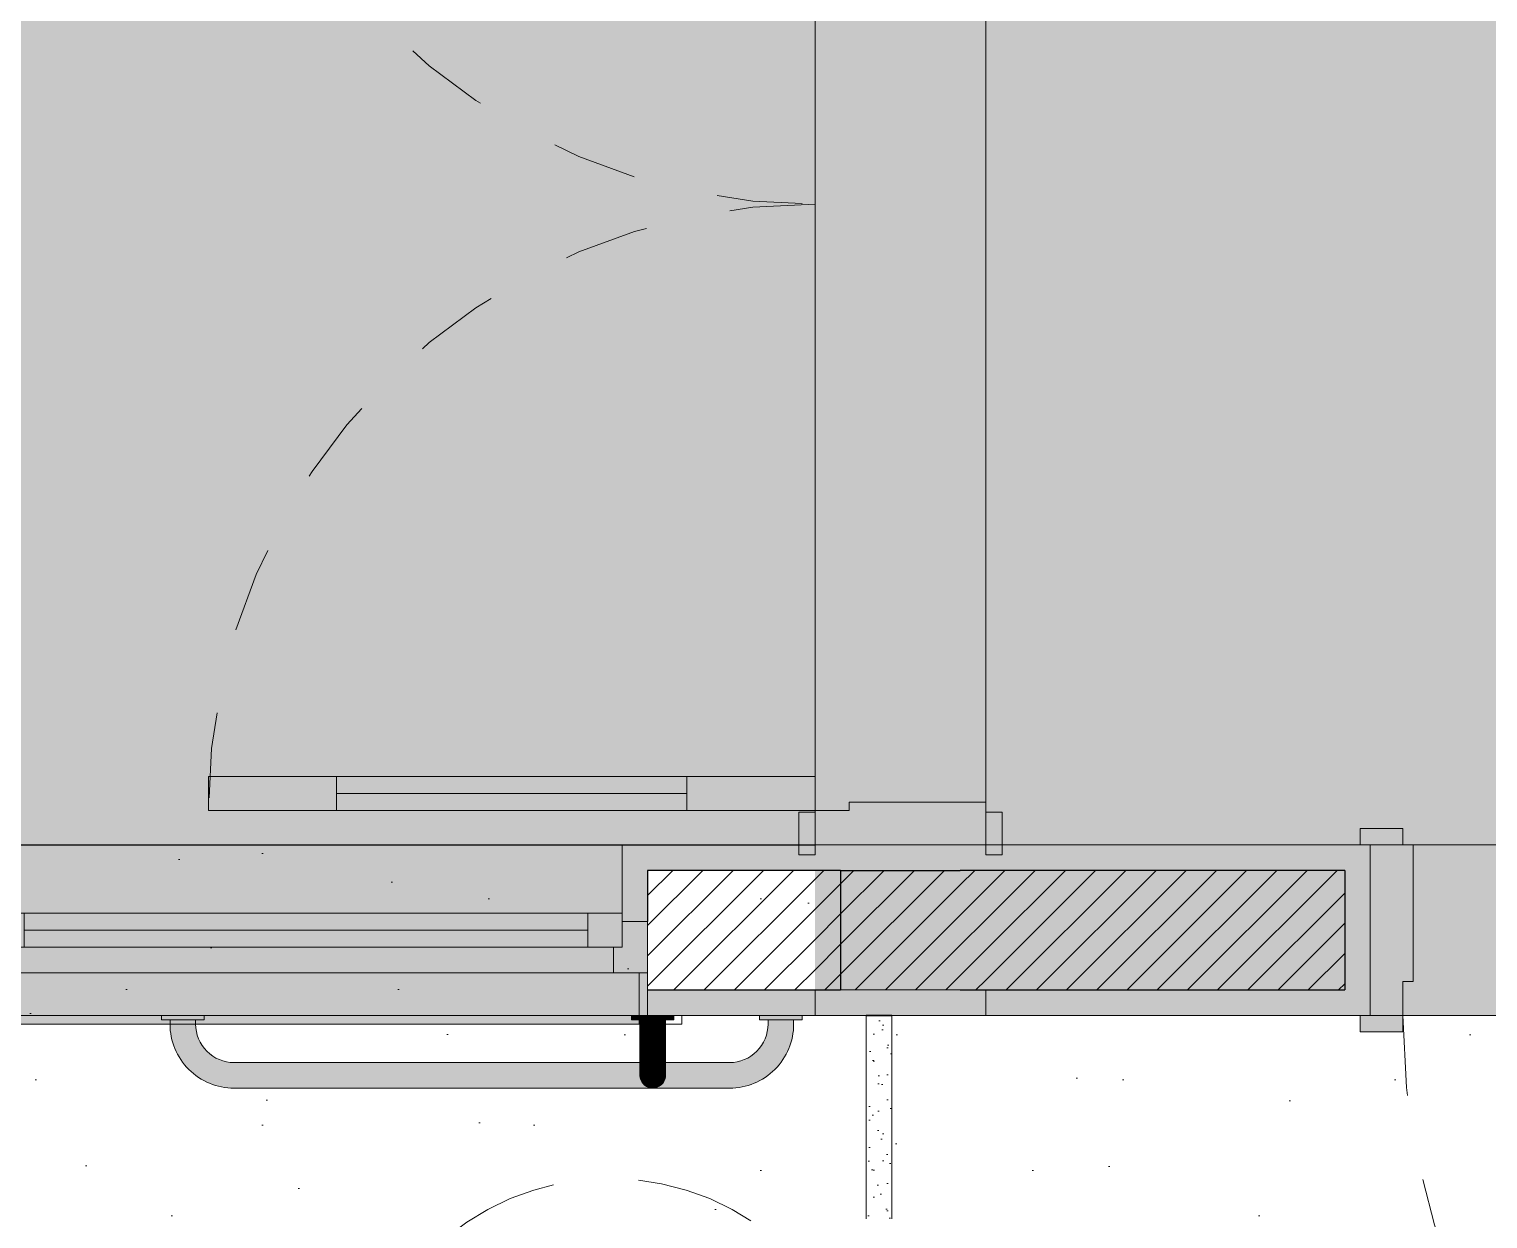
# Model space of a CAD drawing. Header units: metres. Extents: x -77 to 21.6, y -70.6 to -27.7.
# Drawn here: x -66.034 to -64.326, y -38.642 to -37.249 of the extents above; entities that cross this region are included whole.
import ezdxf

# ---------------------------------------------------------------- set-up
doc = ezdxf.new("R2010")
doc.units = ezdxf.units.M
doc.header["$MEASUREMENT"] = 0
doc.linetypes.add('Dashed', pattern=[0.07, 0.045, -0.025])
doc.linetypes.add('Hidden Line (2)', pattern=[0.195611, 0.141111, -0.0545])
for name, color, linetype in [('Janelas Archicad', 7, 'Continuous'), ('PAREDE CONSTRUIR', 7, 'Continuous'), ('Portas Archicad', 7, 'Continuous')]:
    doc.layers.add(name, color=color, linetype=linetype)
for name, color, linetype, lineweight in [('Janelas Archicad_Caneta_No__10', 7, 'Continuous', 5), ('Janelas Archicad_Caneta_No__241', 7, 'Continuous', 13), ('LAJES.EST_Caneta_No__241', 7, 'Continuous', 13), ('LAJES.EST_Caneta_No__96', 252, 'Continuous', 0), ('LOUCAS-METAIS.ARQ_Caneta_No__96', 252, 'Continuous', 0), ('PAREDE CONSTRUIR_Caneta_No__241', 7, 'Continuous', 13), ('PAREDE CONSTRUIR_Caneta_No__3', 7, 'Continuous', 25), ('PAREDE.ARQ_Caneta_No__1', 7, 'Continuous', 35), ('PAREDE.ARQ_Caneta_No__241', 7, 'Continuous', 13), ('Portas Archicad_Caneta_No__11', 7, 'Continuous', 5), ('Portas Archicad_Caneta_No__241', 7, 'Continuous', 13)]:
    doc.layers.add(name, color=color, linetype=linetype, lineweight=lineweight)
for name, color, linetype, lineweight, true_color in [('Janelas Archicad_Caneta_No__9', 7, 'Continuous', 5, 0x020202), ('LAJES.EST_Caneta_No__18', 7, 'Continuous', 0, 0xdfdfdf), ('LAJES.EST_Caneta_No__254', 7, 'Continuous', 0, 0xd1c9ad), ('LOUCAS-METAIS.ARQ_Caneta_No__18', 7, 'Continuous', 0, 0xdfdfdf), ('PAREDE.ARQ_Caneta_No__97', 7, 'Continuous', 5, 0x6b6b6b), ('Portas Archicad_Caneta_No__9', 7, 'Continuous', 5, 0x020202), ('Portas Archicad_Caneta_No__97', 7, 'Continuous', 5, 0x6b6b6b), ('ZONA_Caneta_No__56', 7, 'Continuous', 0, 0xffe495)]:
    doc.layers.add(name, color=color, linetype=linetype, lineweight=lineweight, true_color=true_color)
pattern_1 = [(45, (0, 0.5), (-0.159099, 0.159099), [0, -0.15, 0, -0.225]), (110, (0.5, 0.5), (0.21143084, 0.07695453), [0, -0.11, 0, -0.19])]
pattern_2 = [(45, (0, 0), (-0.0176776695, 0.0176776695), [])]

# ---------------------------------------------------------------- blocks, each defined once
blk = doc.blocks.new('Horizontal Multi-Sash Window 26_2')
at = {"layer": 'Janelas Archicad', "linetype": 'Continuous', "lineweight": 0, "true_color": 0xffffff}
for points in [[(-0.4, 0), (-0.4, -0.06), (-0.36, -0.06), (-0.36, -0.03), (-0.37, -0.03), (-0.37, 0)], [(-0.37, 0.01), (-0.37, -0.03), (-0.33, -0.03), (-0.33, 0.01)], [(0.33, 0.01), (-0.33, 0.01), (-0.33, -0.03), (-0.36, -0.03), (-0.36, -0.06), (0.36, -0.06), (0.36, -0.03), (0.33, -0.03)], [(0.33, -0.03), (0.33, 0.01), (-0.33, 0.01), (-0.33, -0.03)], [(0.37, -0.03), (0.37, 0.01), (0.33, 0.01), (0.33, -0.03)], [(0.4, -0.06), (0.4, 0), (0.37, 0), (0.37, -0.03), (0.36, -0.03), (0.36, -0.06)], [(-0.4, -0.06), (-0.4, -0.11), (-0.39, -0.12), (0.39, -0.12), (0.4, -0.11), (0.4, -0.06)]]:
    blk.add_hatch(color=7, dxfattribs=at).paths.add_polyline_path(points)
at = {"layer": 'Janelas Archicad_Caneta_No__10', "color": 7, "linetype": 'Continuous', "lineweight": 5}
for p, q in [((-0.4, -0.11), (-0.4, -0.06)), ((-0.4, -0.06), (-0.39, -0.06)), ((-0.39, -0.06), (-0.39, -0.11)), ((0.39, -0.11), (0.39, -0.06)), ((0.39, -0.06), (0.4, -0.06)), ((0.4, -0.06), (0.4, -0.11)), ((-0.44, -0.12), (-0.44, -0.11)), ((-0.44, -0.11), (-0.39, -0.11)), ((-0.39, -0.11), (-0.4, -0.11)), ((-0.39, -0.11), (-0.39, -0.12)), ((0.4, -0.11), (0.39, -0.11)), ((0.39, -0.11), (0.44, -0.11)), ((0.39, -0.12), (0.39, -0.11)), ((0.44, -0.11), (0.44, -0.12)), ((-0.39, -0.12), (-0.44, -0.12)), ((0.44, -0.12), (0.39, -0.12))]:
    blk.add_line(p, q, dxfattribs=at)
at = {"layer": 'Janelas Archicad_Caneta_No__241', "color": 7, "linetype": 'Continuous', "lineweight": 13}
for p, q in [((-0.4, 0.09), (-0.37, 0.09)), ((-0.37, 0), (-0.37, 0.09)), ((0.4, 0.09), (0.37, 0.09)), ((0.37, 0), (0.37, 0.09)), ((-0.4, 0), (-0.4, -0.06)), ((0.4, 0), (0.4, -0.06)), ((-0.4, -0.06), (-0.4, -0.08)), ((0.4, -0.06), (0.4, -0.08)), ((-0.4, -0.08), (-0.4, -0.11)), ((0.4, -0.08), (0.4, -0.11)), ((-0.44, -0.11), (-0.4, -0.11)), ((0.4, -0.11), (0.44, -0.11))]:
    blk.add_line(p, q, dxfattribs=at)
at = {"layer": 'Janelas Archicad_Caneta_No__9', "color": 18, "linetype": 'Continuous', "lineweight": 5, "true_color": 0x020202}
for p, q in [((-0.37, 0.09), (0.37, 0.09)), ((-0.4, 0), (-0.37, 0)), ((-0.37, 0.01), (-0.33, 0.01)), ((-0.37, -0.03), (-0.37, 0.01)), ((-0.37, 0), (-0.37, -0.03)), ((-0.33, 0.01), (0.33, 0.01)), ((-0.33, 0.01), (-0.33, -0.03)), ((-0.33, 0.01), (0.33, 0.01)), ((0.33, -0.03), (0.33, 0.01)), ((0.33, 0.01), (0.37, 0.01)), ((0.37, 0.01), (0.37, -0.03)), ((0.37, -0.03), (0.37, 0)), ((0.37, 0), (0.4, 0)), ((-0.33, -0.01), (0.33, -0.01)), ((-0.37, -0.03), (-0.36, -0.03)), ((-0.33, -0.03), (-0.37, -0.03)), ((-0.36, -0.03), (-0.36, -0.06)), ((0.33, -0.03), (-0.33, -0.03)), ((0.37, -0.03), (0.33, -0.03)), ((0.36, -0.06), (0.36, -0.03)), ((0.36, -0.03), (0.37, -0.03)), ((-0.36, -0.06), (-0.4, -0.06)), ((0.36, -0.06), (-0.36, -0.06)), ((0.4, -0.06), (0.36, -0.06)), ((-0.39, -0.12), (0.39, -0.12))]:
    blk.add_line(p, q, dxfattribs=at)
at = {"layer": 'Janelas Archicad_Caneta_No__9', "color": 18, "linetype": 'Dashed', "lineweight": 5, "true_color": 0x020202}
blk.add_line((-0.4, -0.11), (0.4, -0.11), dxfattribs=at)
blk = doc.blocks.new('Double Door 26_3')
at = {"layer": 'Portas Archicad', "linetype": 'Continuous', "lineweight": 0, "true_color": 0xffffff}
for points in [[(-0.71, 0.71), (-0.71, 0.56), (-0.67, 0.56), (-0.67, 0.71)], [(0.71, 0.71), (0.67, 0.71), (0.67, 0.56), (0.71, 0.56)], [(-0.67, 0), (-0.67, 0.15), (-0.71, 0.15), (-0.71, 0)], [(0.67, 0), (0.71, 0), (0.71, 0.15), (0.67, 0.15)], [(-0.712, 0.019), (-0.762, 0.019), (-0.762, 0), (-0.712, 0)], [(0.712, 0), (0.762, 0), (0.762, 0.019), (0.712, 0.019)], [(-0.7, -0.2), (-0.7, -0.04), (-0.71, -0.04), (-0.71, 0), (-0.75, 0), (-0.75, -0.2)], [(0.75, -0.2), (0.75, 0), (0.71, 0), (0.71, -0.04), (0.7, -0.04), (0.7, -0.2)], [(-0.712, -0.2), (-0.762, -0.2), (-0.762, -0.219), (-0.712, -0.219)], [(0.712, -0.219), (0.762, -0.219), (0.762, -0.2), (0.712, -0.2)]]:
    blk.add_hatch(color=7, dxfattribs=at).paths.add_polyline_path(points)
at = {"layer": 'Portas Archicad_Caneta_No__11', "color": 7, "linetype": 'Continuous', "lineweight": 5}
for p, q in [((-0.71, 0.71), (-0.71, 0.56)), ((-0.67, 0.71), (-0.71, 0.71)), ((-0.67, 0.56), (-0.67, 0.71)), ((0.67, 0.56), (0.67, 0.71)), ((0.67, 0.71), (0.71, 0.71)), ((0.71, 0.71), (0.71, 0.56)), ((-0.71, 0.56), (-0.67, 0.56)), ((-0.69, 0.56), (-0.69, 0.15)), ((0.71, 0.56), (0.67, 0.56)), ((0.69, 0.56), (0.69, 0.15)), ((-0.67, 0.15), (-0.71, 0.15)), ((-0.71, 0.15), (-0.71, 0)), ((-0.67, 0), (-0.67, 0.15)), ((0.67, 0), (0.67, 0.15)), ((0.67, 0.15), (0.71, 0.15)), ((0.71, 0.15), (0.71, 0)), ((-0.71, 0), (-0.67, 0)), ((0.71, 0), (0.67, 0))]:
    blk.add_line(p, q, dxfattribs=at)
at = {"layer": 'Portas Archicad_Caneta_No__11', "color": 7, "linetype": 'Continuous', "lineweight": 5, "flags": 128}
for points in [[(-0.71, 0.56), (-0.71, 0.15), (-0.69, 0.15), (-0.69, 0.56)], [(-0.69, 0.56), (-0.69, 0.15), (-0.67, 0.15), (-0.67, 0.56)], [(0.69, 0.56), (0.69, 0.15), (0.67, 0.15), (0.67, 0.56)], [(0.71, 0.56), (0.71, 0.15), (0.69, 0.15), (0.69, 0.56)]]:
    blk.add_lwpolyline(points, close=True, dxfattribs=at)
at = {"layer": 'Portas Archicad_Caneta_No__241', "color": 7, "linetype": 'Continuous', "lineweight": 13}
for p, q in [((-0.762, 0), (-0.75, 0)), ((-0.762, 0), (-0.75, 0)), ((-0.75, -0.03), (-0.75, 0)), ((-0.75, -0.03), (-0.75, 0)), ((-0.75, -0.03), (-0.75, 0)), ((-0.75, -0.03), (-0.75, 0)), ((0.75, 0), (0.762, 0)), ((0.75, 0), (0.762, 0)), ((0.75, -0.03), (0.75, 0)), ((0.75, -0.03), (0.75, 0)), ((0.75, -0.03), (0.75, 0)), ((0.75, -0.03), (0.75, 0)), ((-0.75, -0.17), (-0.75, -0.03)), ((-0.75, -0.17), (-0.75, -0.03)), ((-0.75, -0.17), (-0.75, -0.03)), ((-0.75, -0.17), (-0.75, -0.03)), ((0.75, -0.17), (0.75, -0.03)), ((0.75, -0.17), (0.75, -0.03)), ((0.75, -0.17), (0.75, -0.03)), ((0.75, -0.17), (0.75, -0.03)), ((-0.75, -0.2), (-0.75, -0.17)), ((-0.75, -0.2), (-0.75, -0.17)), ((0.75, -0.2), (0.75, -0.17)), ((0.75, -0.2), (0.75, -0.17)), ((-0.762, -0.2), (-0.75, -0.2)), ((-0.762, -0.2), (-0.75, -0.2)), ((0.75, -0.2), (0.762, -0.2)), ((0.75, -0.2), (0.762, -0.2))]:
    blk.add_line(p, q, dxfattribs=at)
at = {"layer": 'Portas Archicad_Caneta_No__9', "color": 18, "linetype": 'Continuous', "lineweight": 5, "true_color": 0x020202}
for p, q in [((-0.712, 0.019), (-0.762, 0.019)), ((-0.762, 0.019), (-0.762, 0)), ((-0.712, 0), (-0.712, 0.019)), ((0.762, 0.019), (0.712, 0.019)), ((0.712, 0.019), (0.712, 0)), ((0.762, 0), (0.762, 0.019)), ((-0.762, 0), (-0.712, 0)), ((-0.71, 0), (-0.75, 0)), ((-0.75, 0), (-0.75, -0.2)), ((-0.71, -0.04), (-0.71, 0)), ((0.75, 0), (0.71, 0)), ((0.71, 0), (0.71, -0.04)), ((0.712, 0), (0.762, 0)), ((0.75, -0.2), (0.75, 0)), ((-0.7, -0.04), (-0.71, -0.04)), ((-0.7, -0.2), (-0.7, -0.04)), ((0.71, -0.04), (0.7, -0.04)), ((0.7, -0.04), (0.7, -0.2)), ((-0.712, -0.2), (-0.762, -0.2)), ((-0.762, -0.2), (-0.762, -0.219)), ((-0.75, -0.2), (-0.7, -0.2)), ((-0.712, -0.219), (-0.712, -0.2)), ((0.7, -0.2), (0.75, -0.2)), ((0.762, -0.2), (0.712, -0.2)), ((0.712, -0.2), (0.712, -0.219)), ((0.762, -0.219), (0.762, -0.2)), ((-0.762, -0.219), (-0.712, -0.219)), ((0.712, -0.219), (0.762, -0.219))]:
    blk.add_line(p, q, dxfattribs=at)
at = {"layer": 'Portas Archicad_Caneta_No__97', "color": 251, "linetype": 'Dashed', "lineweight": 5, "true_color": 0x6b6b6b}
for centre, start, end in [((-0.71, 0), 0, 90), ((0.71, 0), 90, 180)]:
    blk.add_arc(centre, 0.71, start, end, dxfattribs=at)
blk = doc.blocks.new('Door 26_4')
at = {"layer": 'Portas Archicad', "linetype": 'Continuous', "lineweight": 0, "true_color": 0xffffff}
for points in [[(0.412, 0.824), (0.372, 0.824), (0.372, 0), (0.412, 0)], [(-0.412, 0), (-0.412, 0.019), (-0.462, 0.019), (-0.462, 0)], [(0.412, 0.019), (0.412, 0), (0.462, 0), (0.462, 0.019)], [(-0.4, -0.2), (-0.4, -0.04), (-0.412, -0.04), (-0.412, 0), (-0.45, 0), (-0.45, -0.2)], [(0.45, -0.2), (0.45, 0), (0.412, 0), (0.412, -0.04), (0.4, -0.04), (0.4, -0.2)], [(-0.412, -0.219), (-0.412, -0.2), (-0.462, -0.2), (-0.462, -0.219)], [(0.412, -0.2), (0.412, -0.219), (0.462, -0.219), (0.462, -0.2)]]:
    blk.add_hatch(color=7, dxfattribs=at).paths.add_polyline_path(points)
at = {"layer": 'Portas Archicad_Caneta_No__241', "color": 7, "linetype": 'Continuous', "lineweight": 13}
for p, q in [((-0.462, 0), (-0.45, 0)), ((-0.462, 0), (-0.45, 0)), ((-0.45, 0), (-0.45, -0.03)), ((-0.45, 0), (-0.45, -0.03)), ((0.45, 0), (0.45, -0.03)), ((0.45, 0), (0.45, -0.03)), ((0.45, 0), (0.462, 0)), ((0.45, 0), (0.462, 0)), ((-0.45, -0.03), (-0.45, -0.17)), ((-0.45, -0.03), (-0.45, -0.17)), ((-0.45, -0.03), (-0.45, -0.17)), ((-0.45, -0.03), (-0.45, -0.17)), ((0.45, -0.03), (0.45, -0.17)), ((0.45, -0.03), (0.45, -0.17)), ((0.45, -0.03), (0.45, -0.17)), ((0.45, -0.03), (0.45, -0.17)), ((-0.45, -0.17), (-0.45, -0.2)), ((-0.45, -0.17), (-0.45, -0.2)), ((-0.45, -0.17), (-0.45, -0.2)), ((-0.45, -0.17), (-0.45, -0.2)), ((0.45, -0.17), (0.45, -0.2)), ((0.45, -0.17), (0.45, -0.2)), ((0.45, -0.17), (0.45, -0.2)), ((0.45, -0.17), (0.45, -0.2)), ((-0.462, -0.2), (-0.45, -0.2)), ((-0.462, -0.2), (-0.45, -0.2)), ((0.45, -0.2), (0.462, -0.2)), ((0.45, -0.2), (0.462, -0.2))]:
    blk.add_line(p, q, dxfattribs=at)
at = {"layer": 'Portas Archicad_Caneta_No__9', "color": 18, "linetype": 'Continuous', "lineweight": 5, "true_color": 0x020202}
for p, q in [((0.372, 0), (0.372, 0.824)), ((0.372, 0.824), (0.412, 0.824)), ((0.412, 0.824), (0.412, 0)), ((-0.462, 0), (-0.462, 0.019)), ((-0.462, 0.019), (-0.412, 0.019)), ((-0.412, 0.019), (-0.412, 0)), ((0.412, 0.019), (0.462, 0.019)), ((0.412, 0), (0.412, 0.019)), ((0.462, 0.019), (0.462, 0)), ((-0.412, 0), (-0.462, 0)), ((-0.412, 0), (-0.45, 0)), ((-0.45, 0), (-0.45, -0.2)), ((-0.412, -0.04), (-0.412, 0)), ((0.412, 0), (0.372, 0)), ((0.462, 0), (0.412, 0)), ((0.45, 0), (0.412, 0)), ((0.412, 0), (0.412, -0.04)), ((0.45, -0.2), (0.45, 0)), ((-0.4, -0.04), (-0.412, -0.04)), ((-0.4, -0.2), (-0.4, -0.04)), ((0.412, -0.04), (0.4, -0.04)), ((0.4, -0.04), (0.4, -0.2)), ((-0.462, -0.219), (-0.462, -0.2)), ((-0.462, -0.2), (-0.412, -0.2)), ((-0.45, -0.2), (-0.4, -0.2)), ((-0.412, -0.2), (-0.412, -0.219)), ((0.4, -0.2), (0.45, -0.2)), ((0.412, -0.2), (0.462, -0.2)), ((0.412, -0.219), (0.412, -0.2)), ((0.462, -0.2), (0.462, -0.219)), ((-0.412, -0.219), (-0.462, -0.219)), ((0.462, -0.219), (0.412, -0.219))]:
    blk.add_line(p, q, dxfattribs=at)
at = {"layer": 'Portas Archicad_Caneta_No__97', "color": 251, "linetype": 'Dashed', "lineweight": 5, "true_color": 0x6b6b6b}
blk.add_arc((0.412, 0), 0.824, 90, 180, dxfattribs=at)
blk = doc.blocks.new('Grab Bar 26_4')
at = {"layer": 'LOUCAS-METAIS.ARQ_Caneta_No__18', "linetype": 'Continuous', "lineweight": 0, "true_color": 0xdfdfdf}
for points in [[(-0.375, 0), (-0.375, -0.005), (-0.325, -0.005), (-0.325, 0)], [(0.325, 0), (0.325, -0.005), (0.375, -0.005), (0.375, 0)], [(-0.365, -0.005), (-0.365, -0.01, 0.414214), (-0.29, -0.085), (0.29, -0.085, 0.414214), (0.365, -0.01), (0.365, -0.005), (0.335, -0.005), (0.335, -0.01, -0.414214), (0.29, -0.055), (-0.29, -0.055, -0.414214), (-0.335, -0.01), (-0.335, -0.005)]]:
    blk.add_hatch(color=254, dxfattribs=at).paths.add_polyline_path(points)
at = {"layer": 'LOUCAS-METAIS.ARQ_Caneta_No__96', "color": 252, "linetype": 'Continuous', "lineweight": 0, "flags": 128}
for points in [[(-0.375, 0), (-0.375, -0.005), (-0.325, -0.005), (-0.325, 0)], [(0.325, 0), (0.325, -0.005), (0.375, -0.005), (0.375, 0)]]:
    blk.add_lwpolyline(points, close=True, dxfattribs=at)
blk.add_lwpolyline([(-0.365, -0.005), (-0.365, -0.01, 0.414214), (-0.29, -0.085), (0.29, -0.085, 0.414214), (0.365, -0.01), (0.365, -0.005), (0.335, -0.005), (0.335, -0.01, -0.414214), (0.29, -0.055), (-0.29, -0.055, -0.414214), (-0.335, -0.01), (-0.335, -0.005)], format="xyb", close=True, dxfattribs=at)
blk = doc.blocks.new('Grab Bar 26_3')
at = {"layer": 'LOUCAS-METAIS.ARQ_Caneta_No__18', "linetype": 'Continuous', "lineweight": 0, "true_color": 0xdfdfdf}
for points in [[(-0.017, 0), (-0.017, -0.005), (-0.0108, -0.005), (-0.0108, 0)], [(-0.0108, -0.005), (-0.0037, -0.005), (-0.0037, 0), (-0.0108, 0)], [(-0.0037, 0), (-0.0037, -0.005), (0.0037, -0.005), (0.0037, 0)], [(0.0037, -0.005), (0.0108, -0.005), (0.0108, 0), (0.0037, 0)], [(0.0108, 0), (0.0108, -0.005), (0.017, -0.005), (0.017, 0)], [(0.017, -0.005), (0.0217, -0.005), (0.0217, 0), (0.017, 0)], [(0.0217, -0.005), (0.0244, -0.005), (0.0244, 0), (0.0217, 0)], [(0.0244, 0), (0.0244, -0.005), (0.0249, -0.005), (0.0249, 0)], [(-0.0249, 0), (-0.0249, -0.005), (-0.0244, -0.005), (-0.0244, 0)], [(-0.0244, -0.005), (-0.0217, -0.005), (-0.0217, 0), (-0.0244, 0)], [(-0.0217, -0.005), (-0.017, -0.005), (-0.017, 0), (-0.0217, 0)], [(-0.015, -0.01), (-0.0147, -0.0102), (-0.0147, -0.005), (-0.015, -0.005)], [(-0.015, -0.01), (-0.015, -0.0234), (-0.0147, -0.024), (-0.0147, -0.0102)], [(-0.0147, -0.005), (-0.0147, -0.0102), (-0.014, -0.0103), (-0.014, -0.005)], [(-0.0147, -0.0102), (-0.0147, -0.024), (-0.014, -0.0246), (-0.014, -0.0103)], [(-0.014, -0.0103), (-0.0129, -0.0104), (-0.0129, -0.005), (-0.014, -0.005)], [(-0.014, -0.0246), (-0.0129, -0.0251), (-0.0129, -0.0104), (-0.014, -0.0103)], [(-0.0129, -0.005), (-0.0129, -0.0104), (-0.0113, -0.0106), (-0.0113, -0.005)], [(-0.0113, -0.0106), (-0.0129, -0.0104), (-0.0129, -0.0251), (-0.0113, -0.0256)], [(-0.0113, -0.005), (-0.0113, -0.0106), (-0.0094, -0.0107), (-0.0094, -0.005)], [(-0.0094, -0.0107), (-0.0113, -0.0106), (-0.0113, -0.0256), (-0.0094, -0.026)], [(-0.0094, -0.0107), (-0.0073, -0.0107), (-0.0073, -0.005), (-0.0094, -0.005)], [(-0.0094, -0.0107), (-0.0094, -0.026), (-0.0073, -0.0263), (-0.0073, -0.0107)], [(-0.0073, -0.005), (-0.0073, -0.0107), (-0.0049, -0.0108), (-0.0049, -0.005)], [(-0.0049, -0.0108), (-0.0073, -0.0107), (-0.0073, -0.0263), (-0.0049, -0.0265)], [(-0.0049, -0.005), (-0.0049, -0.0108), (-0.0023, -0.0108), (-0.0023, -0.005)], [(-0.0023, -0.0108), (-0.0049, -0.0108), (-0.0049, -0.0265), (-0.0023, -0.0267)], [(-0.0023, -0.005), (-0.0023, -0.0108), (0.0003, -0.0108), (0.0003, -0.005)], [(0.0003, -0.0108), (-0.0023, -0.0108), (-0.0023, -0.0267), (0.0003, -0.0267)], [(0.0003, -0.005), (0.0003, -0.0108), (0.0029, -0.0108), (0.0029, -0.005)], [(0.0029, -0.0108), (0.0003, -0.0108), (0.0003, -0.0267), (0.0029, -0.0266)], [(0.0029, -0.0108), (0.0054, -0.0108), (0.0054, -0.005), (0.0029, -0.005)], [(0.0029, -0.0266), (0.0054, -0.0265), (0.0054, -0.0108), (0.0029, -0.0108)], [(0.0054, -0.005), (0.0054, -0.0108), (0.0077, -0.0107), (0.0077, -0.005)], [(0.0077, -0.0107), (0.0054, -0.0108), (0.0054, -0.0265), (0.0077, -0.0262)], [(0.0077, -0.005), (0.0077, -0.0107), (0.0098, -0.0106), (0.0098, -0.005)], [(0.0098, -0.0106), (0.0077, -0.0107), (0.0077, -0.0262), (0.0098, -0.0259)], [(0.0098, -0.005), (0.0098, -0.0106), (0.0117, -0.0105), (0.0117, -0.005)], [(0.0098, -0.0106), (0.0098, -0.0259), (0.0117, -0.0255), (0.0117, -0.0105)], [(0.0117, -0.005), (0.0117, -0.0105), (0.0131, -0.0104), (0.0131, -0.005)], [(0.0131, -0.0104), (0.0117, -0.0105), (0.0117, -0.0255), (0.0131, -0.025)], [(0.0131, -0.005), (0.0131, -0.0104), (0.0142, -0.0103), (0.0142, -0.005)], [(0.0142, -0.0103), (0.0131, -0.0104), (0.0131, -0.025), (0.0142, -0.0244)], [(0.0142, -0.005), (0.0142, -0.0103), (0.0148, -0.0101), (0.0148, -0.005)], [(0.0142, -0.0103), (0.0142, -0.0244), (0.0148, -0.0239), (0.0148, -0.0101)], [(0.015, -0.005), (0.0148, -0.005), (0.0148, -0.0101), (0.015, -0.01)], [(0.0148, -0.0101), (0.0148, -0.0239), (0.015, -0.0233), (0.015, -0.01)], [(-0.0147, -0.024), (-0.015, -0.0234), (-0.015, -0.0361), (-0.0147, -0.0373)], [(-0.0147, -0.024), (-0.0147, -0.0373), (-0.014, -0.0384), (-0.014, -0.0246)], [(-0.014, -0.0246), (-0.014, -0.0384), (-0.0129, -0.0394), (-0.0129, -0.0251)], [(-0.0129, -0.0251), (-0.0129, -0.0394), (-0.0113, -0.0403), (-0.0113, -0.0256)], [(-0.0094, -0.026), (-0.0113, -0.0256), (-0.0113, -0.0403), (-0.0094, -0.0411)], [(-0.0094, -0.0411), (-0.0073, -0.0418), (-0.0073, -0.0263), (-0.0094, -0.026)], [(-0.0049, -0.0265), (-0.0073, -0.0263), (-0.0073, -0.0418), (-0.0049, -0.0422)], [(-0.0023, -0.0267), (-0.0049, -0.0265), (-0.0049, -0.0422), (-0.0023, -0.0425)], [(0.0003, -0.0267), (-0.0023, -0.0267), (-0.0023, -0.0425), (0.0003, -0.0426)], [(0.0029, -0.0266), (0.0003, -0.0267), (0.0003, -0.0426), (0.0029, -0.0425)], [(0.0029, -0.0425), (0.0054, -0.0421), (0.0054, -0.0265), (0.0029, -0.0266)], [(0.0077, -0.0262), (0.0054, -0.0265), (0.0054, -0.0421), (0.0077, -0.0416)], [(0.0098, -0.0259), (0.0077, -0.0262), (0.0077, -0.0416), (0.0098, -0.041)], [(0.0098, -0.0259), (0.0098, -0.041), (0.0117, -0.0402), (0.0117, -0.0255)], [(0.0117, -0.0255), (0.0117, -0.0402), (0.0131, -0.0392), (0.0131, -0.025)], [(0.0131, -0.025), (0.0131, -0.0392), (0.0142, -0.0382), (0.0142, -0.0244)], [(0.0142, -0.0244), (0.0142, -0.0382), (0.0148, -0.0371), (0.0148, -0.0239)], [(0.015, -0.0233), (0.0148, -0.0239), (0.0148, -0.0371), (0.015, -0.0359)], [(-0.015, -0.0476), (-0.0147, -0.0492), (-0.0147, -0.0373), (-0.015, -0.0361)], [(-0.0147, -0.0492), (-0.015, -0.0476), (-0.015, -0.0571), (-0.0147, -0.0592)], [(-0.014, -0.0384), (-0.0147, -0.0373), (-0.0147, -0.0492), (-0.014, -0.0508)], [(-0.014, -0.0508), (-0.0147, -0.0492), (-0.0147, -0.0592), (-0.014, -0.0611)], [(-0.014, -0.0508), (-0.0129, -0.0523), (-0.0129, -0.0394), (-0.014, -0.0384)], [(-0.014, -0.0508), (-0.014, -0.0611), (-0.0129, -0.063), (-0.0129, -0.0523)], [(-0.0129, -0.0394), (-0.0129, -0.0523), (-0.0113, -0.0536), (-0.0113, -0.0403)], [(-0.0113, -0.0403), (-0.0113, -0.0536), (-0.0094, -0.0547), (-0.0094, -0.0411)], [(-0.0094, -0.0411), (-0.0094, -0.0547), (-0.0073, -0.0556), (-0.0073, -0.0418)], [(-0.0073, -0.0418), (-0.0073, -0.0556), (-0.0049, -0.0563), (-0.0049, -0.0422)], [(-0.0049, -0.0563), (-0.0023, -0.0567), (-0.0023, -0.0425), (-0.0049, -0.0422)], [(-0.0023, -0.0425), (-0.0023, -0.0567), (0.0003, -0.0568), (0.0003, -0.0426)], [(0.0003, -0.0426), (0.0003, -0.0568), (0.0029, -0.0566), (0.0029, -0.0425)], [(0.0029, -0.0425), (0.0029, -0.0566), (0.0054, -0.0562), (0.0054, -0.0421)], [(0.0054, -0.0421), (0.0054, -0.0562), (0.0077, -0.0555), (0.0077, -0.0416)], [(0.0077, -0.0416), (0.0077, -0.0555), (0.0098, -0.0545), (0.0098, -0.041)], [(0.0098, -0.041), (0.0098, -0.0545), (0.0117, -0.0533), (0.0117, -0.0402)], [(0.0117, -0.0402), (0.0117, -0.0533), (0.0131, -0.052), (0.0131, -0.0392)], [(0.0142, -0.0382), (0.0131, -0.0392), (0.0131, -0.052), (0.0142, -0.0505)], [(0.0131, -0.0626), (0.0142, -0.0608), (0.0142, -0.0505), (0.0131, -0.052)], [(0.0142, -0.0505), (0.0148, -0.0489), (0.0148, -0.0371), (0.0142, -0.0382)], [(0.0142, -0.0505), (0.0142, -0.0608), (0.0148, -0.0588), (0.0148, -0.0489)], [(0.0148, -0.0371), (0.0148, -0.0489), (0.015, -0.0472), (0.015, -0.0359)], [(0.015, -0.0472), (0.0148, -0.0489), (0.0148, -0.0588), (0.015, -0.0567)], [(-0.0147, -0.0592), (-0.015, -0.0571), (-0.015, -0.0643), (-0.0147, -0.0667)], [(-0.015, -0.0688), (-0.0147, -0.0713), (-0.0147, -0.0667), (-0.015, -0.0643)], [(-0.0147, -0.0592), (-0.0147, -0.0667), (-0.014, -0.0689), (-0.014, -0.0611)], [(-0.0147, -0.0667), (-0.0147, -0.0713), (-0.014, -0.0738), (-0.014, -0.0689)], [(-0.014, -0.0611), (-0.014, -0.0689), (-0.0129, -0.0711), (-0.0129, -0.063)], [(-0.0129, -0.0523), (-0.0129, -0.063), (-0.0113, -0.0647), (-0.0113, -0.0536)], [(-0.0129, -0.0711), (-0.0113, -0.073), (-0.0113, -0.0647), (-0.0129, -0.063)], [(-0.0113, -0.0647), (-0.0094, -0.0661), (-0.0094, -0.0547), (-0.0113, -0.0536)], [(-0.0113, -0.0647), (-0.0113, -0.073), (-0.0094, -0.0746), (-0.0094, -0.0661)], [(-0.0094, -0.0547), (-0.0094, -0.0661), (-0.0073, -0.0672), (-0.0073, -0.0556)], [(-0.0094, -0.0661), (-0.0094, -0.0746), (-0.0073, -0.076), (-0.0073, -0.0672)], [(-0.0073, -0.0556), (-0.0073, -0.0672), (-0.0049, -0.0681), (-0.0049, -0.0563)], [(-0.0073, -0.076), (-0.0049, -0.0769), (-0.0049, -0.0681), (-0.0073, -0.0672)], [(-0.0049, -0.0563), (-0.0049, -0.0681), (-0.0023, -0.0686), (-0.0023, -0.0567)], [(-0.0049, -0.0769), (-0.0023, -0.0775), (-0.0023, -0.0686), (-0.0049, -0.0681)], [(-0.0023, -0.0686), (0.0003, -0.0687), (0.0003, -0.0568), (-0.0023, -0.0567)], [(0.0003, -0.0687), (0.0029, -0.0685), (0.0029, -0.0566), (0.0003, -0.0568)], [(0.0029, -0.0566), (0.0029, -0.0685), (0.0054, -0.0679), (0.0054, -0.0562)], [(0.0029, -0.0685), (0.0029, -0.0774), (0.0054, -0.0768), (0.0054, -0.0679)], [(0.0054, -0.0562), (0.0054, -0.0679), (0.0077, -0.067), (0.0077, -0.0555)], [(0.0054, -0.0679), (0.0054, -0.0768), (0.0077, -0.0757), (0.0077, -0.067)], [(0.0077, -0.0555), (0.0077, -0.067), (0.0098, -0.0658), (0.0098, -0.0545)], [(0.0077, -0.0757), (0.0098, -0.0743), (0.0098, -0.0658), (0.0077, -0.067)], [(0.0098, -0.0658), (0.0117, -0.0643), (0.0117, -0.0533), (0.0098, -0.0545)], [(0.0098, -0.0658), (0.0098, -0.0743), (0.0117, -0.0726), (0.0117, -0.0643)], [(0.0117, -0.0533), (0.0117, -0.0643), (0.0131, -0.0626), (0.0131, -0.052)], [(0.0117, -0.0726), (0.0131, -0.0707), (0.0131, -0.0626), (0.0117, -0.0643)], [(0.0131, -0.0626), (0.0131, -0.0707), (0.0142, -0.0685), (0.0142, -0.0608)], [(0.0142, -0.0608), (0.0142, -0.0685), (0.0148, -0.0662), (0.0148, -0.0588)], [(0.0142, -0.0685), (0.0142, -0.0733), (0.0148, -0.0708), (0.0148, -0.0662)], [(0.015, -0.0567), (0.0148, -0.0588), (0.0148, -0.0662), (0.015, -0.0638)], [(0.0148, -0.0662), (0.0148, -0.0708), (0.015, -0.0682), (0.015, -0.0638)], [(0.015, -0.0682), (0.0148, -0.0708), (0.0148, -0.0723), (0.015, -0.0697)], [(-0.0147, -0.0713), (-0.015, -0.0688), (-0.015, -0.0703), (-0.0147, -0.0729)], [(-0.014, -0.0738), (-0.0147, -0.0713), (-0.0147, -0.0729), (-0.014, -0.0754)], [(-0.014, -0.0689), (-0.014, -0.0738), (-0.0129, -0.0761), (-0.0129, -0.0711)], [(-0.014, -0.0754), (-0.0129, -0.0777), (-0.0129, -0.0761), (-0.014, -0.0738)], [(-0.0129, -0.0711), (-0.0129, -0.0761), (-0.0113, -0.0782), (-0.0113, -0.073)], [(-0.0113, -0.0782), (-0.0129, -0.0761), (-0.0129, -0.0777), (-0.0113, -0.0798)], [(-0.0113, -0.073), (-0.0113, -0.0782), (-0.0094, -0.0799), (-0.0094, -0.0746)], [(-0.0094, -0.0799), (-0.0113, -0.0782), (-0.0113, -0.0798), (-0.0094, -0.0817)], [(-0.0094, -0.0746), (-0.0094, -0.0799), (-0.0073, -0.0814), (-0.0073, -0.076)], [(-0.0094, -0.0799), (-0.0094, -0.0817), (-0.0073, -0.0831), (-0.0073, -0.0814)], [(-0.0073, -0.0814), (-0.0049, -0.0824), (-0.0049, -0.0769), (-0.0073, -0.076)], [(-0.0049, -0.0824), (-0.0073, -0.0814), (-0.0073, -0.0831), (-0.0049, -0.0842)], [(-0.0049, -0.0824), (-0.0023, -0.083), (-0.0023, -0.0775), (-0.0049, -0.0769)], [(-0.0023, -0.083), (-0.0049, -0.0824), (-0.0049, -0.0842), (-0.0023, -0.0848)], [(-0.0023, -0.0775), (0.0003, -0.0777), (0.0003, -0.0687), (-0.0023, -0.0686)], [(-0.0023, -0.083), (0.0003, -0.0832), (0.0003, -0.0777), (-0.0023, -0.0775)], [(0.0003, -0.0832), (-0.0023, -0.083), (-0.0023, -0.0848), (0.0003, -0.085)], [(0.0003, -0.0687), (0.0003, -0.0777), (0.0029, -0.0774), (0.0029, -0.0685)], [(0.0003, -0.0777), (0.0003, -0.0832), (0.0029, -0.0829), (0.0029, -0.0774)], [(0.0029, -0.0829), (0.0003, -0.0832), (0.0003, -0.085), (0.0029, -0.0847)], [(0.0029, -0.0774), (0.0029, -0.0829), (0.0054, -0.0822), (0.0054, -0.0768)], [(0.0029, -0.0829), (0.0029, -0.0847), (0.0054, -0.084), (0.0054, -0.0822)], [(0.0054, -0.0822), (0.0077, -0.0811), (0.0077, -0.0757), (0.0054, -0.0768)], [(0.0077, -0.0811), (0.0054, -0.0822), (0.0054, -0.084), (0.0077, -0.0829)], [(0.0077, -0.0811), (0.0098, -0.0796), (0.0098, -0.0743), (0.0077, -0.0757)], [(0.0098, -0.0796), (0.0077, -0.0811), (0.0077, -0.0829), (0.0098, -0.0813)], [(0.0098, -0.0743), (0.0098, -0.0796), (0.0117, -0.0778), (0.0117, -0.0726)], [(0.0098, -0.0813), (0.0117, -0.0794), (0.0117, -0.0778), (0.0098, -0.0796)], [(0.0117, -0.0778), (0.0131, -0.0756), (0.0131, -0.0707), (0.0117, -0.0726)], [(0.0131, -0.0756), (0.0117, -0.0778), (0.0117, -0.0794), (0.0131, -0.0773)], [(0.0131, -0.0707), (0.0131, -0.0756), (0.0142, -0.0733), (0.0142, -0.0685)], [(0.0142, -0.0733), (0.0131, -0.0756), (0.0131, -0.0773), (0.0142, -0.0749)], [(0.0142, -0.0749), (0.0148, -0.0723), (0.0148, -0.0708), (0.0142, -0.0733)]]:
    blk.add_hatch(color=254, dxfattribs=at).paths.add_polyline_path(points)
at = {"layer": 'LOUCAS-METAIS.ARQ_Caneta_No__96', "color": 252, "linetype": 'Continuous', "lineweight": 0}
for p, q in [((-0.0037, 0), (0.0037, 0)), ((0.0037, 0), (0.0108, 0)), ((0.0108, 0), (0.017, 0)), ((0.017, 0), (0.0217, 0)), ((0.0217, 0), (0.0244, 0)), ((0.0244, 0), (0.0249, 0)), ((0.0249, -0.005), (0.0249, 0)), ((-0.0249, 0), (-0.0244, 0)), ((-0.0249, -0.005), (-0.0249, 0)), ((-0.0249, -0.005), (-0.0244, -0.005)), ((-0.0244, 0), (-0.0217, 0)), ((-0.0244, -0.005), (-0.0217, -0.005)), ((-0.0217, 0), (-0.017, 0)), ((-0.0217, -0.005), (-0.017, -0.005)), ((-0.017, 0), (-0.0108, 0)), ((-0.017, -0.005), (-0.0108, -0.005)), ((-0.015, -0.005), (-0.015, -0.01)), ((-0.015, -0.01), (-0.015, -0.0234)), ((-0.0108, 0), (-0.0037, 0)), ((-0.0108, -0.005), (-0.0037, -0.005)), ((-0.0037, -0.005), (0.0037, -0.005)), ((0.0037, -0.005), (0.0108, -0.005)), ((0.0108, -0.005), (0.017, -0.005)), ((0.015, -0.005), (0.015, -0.01)), ((0.015, -0.01), (0.015, -0.0233)), ((0.017, -0.005), (0.0217, -0.005)), ((0.0217, -0.005), (0.0244, -0.005)), ((0.0244, -0.005), (0.0249, -0.005)), ((-0.015, -0.0234), (-0.015, -0.0361)), ((0.015, -0.0233), (0.015, -0.0359)), ((-0.015, -0.0361), (-0.015, -0.0476)), ((-0.015, -0.0476), (-0.015, -0.0571)), ((0.015, -0.0359), (0.015, -0.0472)), ((0.015, -0.0472), (0.015, -0.0567)), ((-0.015, -0.0571), (-0.015, -0.0643)), ((-0.015, -0.0643), (-0.015, -0.0688)), ((0.015, -0.0567), (0.015, -0.0638)), ((0.015, -0.0638), (0.015, -0.0682)), ((0.015, -0.0682), (0.015, -0.0697)), ((-0.015, -0.0688), (-0.015, -0.0703)), ((-0.0147, -0.0729), (-0.015, -0.0703)), ((-0.014, -0.0754), (-0.0147, -0.0729)), ((-0.0129, -0.0777), (-0.014, -0.0754)), ((-0.0113, -0.0798), (-0.0129, -0.0777)), ((-0.0094, -0.0817), (-0.0113, -0.0798)), ((-0.0073, -0.0831), (-0.0094, -0.0817)), ((-0.0049, -0.0842), (-0.0073, -0.0831)), ((-0.0023, -0.0848), (-0.0049, -0.0842)), ((0.0003, -0.085), (-0.0023, -0.0848)), ((0.0029, -0.0847), (0.0003, -0.085)), ((0.0054, -0.084), (0.0029, -0.0847)), ((0.0077, -0.0829), (0.0054, -0.084)), ((0.0098, -0.0813), (0.0077, -0.0829)), ((0.0117, -0.0794), (0.0098, -0.0813)), ((0.0131, -0.0773), (0.0117, -0.0794)), ((0.0142, -0.0749), (0.0131, -0.0773)), ((0.0148, -0.0723), (0.0142, -0.0749)), ((0.015, -0.0697), (0.0148, -0.0723))]:
    blk.add_line(p, q, dxfattribs=at)

msp = doc.modelspace()

# ---------------------------------------------------------------- hatches: boundary and pattern name
at = {"layer": 'LAJES.EST_Caneta_No__18', "linetype": 'Continuous', "lineweight": 0, "true_color": 0xdfdfdf}
h = msp.add_hatch(dxfattribs=at)
h.set_pattern_fill('Piso_Externo__0006', color=254, style=0, pattern_type=2)
h.set_pattern_definition([(45, (0, 0.6), (-0.1909188, 0.1909188), [0, -0.18, 0, -0.27]), (110, (0.6, 0.6), (0.253717, 0.09234544), [0, -0.132, 0, -0.228])])
h.paths.add_polyline_path([(-76.514, -65.1016), (-73.814, -65.1016, -0.414214), (-75.814, -67.1016), (-66.814, -67.1016, -0.414214), (-68.814, -65.1016), (-68.814, -62.301), (-68.814, -45.4002, -0.414214), (-66.514, -43.1002), (-65.914, -43.1002), (-65.914, -42.3002), (-66.514, -42.3002), (-66.514, -38.2041), (-65.114, -38.2041), (-65.114, -36.7038), (-66.514, -36.7038), (-66.514, -32.5997), (-65.114, -32.5997), (-56.714, -32.5997), (-53.814, -32.5997), (-44.014, -32.5997), (-44.014, -42.3002), (-53.814, -42.3002), (-53.814, -47.1002), (-44.014, -47.1002), (-44.014, -50.8516), (-45.6136, -50.8516), (-45.6136, -52.3506), (-44.014, -52.3506), (-44.014, -60.3006), (-48.9163, -60.3006), (-48.9163, -61.1006), (-44.3609, -61.1006), (-44.3609, -67.1016), (-44.014, -67.1016), (-41.514, -67.1016), (-41.514, -28.1016), (-41.714, -28.1016), (-41.714, -60.3006), (-43.014, -60.3006), (-43.014, -30.0016), (-66.514, -30.0016), (-66.514, -28.1016), (-76.514, -28.1016)])
h.paths.add_polyline_path([(-73.814, -45.1016), (-76.314, -45.1016), (-76.314, -43.0892), (-75.7984, -43.0908, -0.414214), (-73.8139, -45.0876)], flags=0)
h.paths.add_polyline_path([(-73.814, -45.5846, -0.009328), (-73.814, -45.6604)], flags=0)
h.paths.add_polyline_path([(-52.814, -46.3002), (-52.814, -43.1002), (-44.014, -43.1002), (-44.014, -46.3002)], flags=0)
h.paths.add_polyline_path([(-67.714, -34.1), (-76.314, -34.1), (-76.314, -32.5997), (-67.714, -32.5997)], flags=0)
at = {"layer": 'LAJES.EST_Caneta_No__254', "linetype": 'Continuous', "lineweight": 0, "true_color": 0xd1c9ad}
h = msp.add_hatch(dxfattribs=at)
h.set_pattern_fill('Haie_OD_0006', color=9, style=0, pattern_type=2)
h.set_pattern_definition(pattern_1)
h.paths.add_polyline_path([(-65.114, -47.1002), (-66.514, -47.1002), (-66.514, -60.3006), (-56.514, -60.3006), (-44.014, -60.3006), (-44.014, -56.6006), (-50.5957, -56.6006), (-50.5957, -54.2479), (-52.6157, -54.2479), (-52.6157, -52.5506), (-50.5957, -52.5506), (-45.6136, -52.5506), (-45.6136, -50.8516), (-44.014, -50.8516), (-44.014, -47.1002), (-53.814, -47.1002), (-53.814, -42.3002), (-44.014, -42.3002), (-44.014, -37.1002), (-51.174, -37.1002), (-51.174, -32.5997), (-53.814, -32.5997), (-56.714, -32.5997), (-58.7637, -32.5997), (-58.7637, -34.9038), (-63.464, -34.9038), (-63.464, -36.5038), (-65.114, -36.5038), (-65.114, -38.4037), (-63.464, -38.4037), (-63.464, -42.1002), (-65.114, -42.1002), (-65.114, -42.3002)])
h.paths.add_polyline_path([(-60.5596, -42.1002), (-60.5596, -38.4037), (-58.8637, -38.4037), (-58.8637, -42.1002)], flags=0)
h.paths.add_polyline_path([(-59.064, -48.7001), (-59.064, -47.3002), (-56.714, -47.3002), (-56.714, -48.7001)], flags=0)
at = {"layer": 'LAJES.EST_Caneta_No__96', "linetype": 'Continuous', "lineweight": 0}
h = msp.add_hatch(dxfattribs=at)
h.set_pattern_fill('Haie_OD_0006', color=252, style=0, pattern_type=2)
h.set_pattern_definition(pattern_1)
h.paths.add_polyline_path([(-66.514, -42.1002), (-66.514, -42.3002), (-65.114, -42.3002), (-65.114, -42.1002), (-63.464, -42.1002), (-63.464, -38.4037), (-65.114, -38.4037), (-65.114, -38.2037), (-66.514, -38.2037), (-66.514, -38.4037)])
at = {"layer": 'PAREDE CONSTRUIR', "linetype": 'Continuous', "lineweight": 0, "true_color": 0xffffff}
for points in [[(-65.3399, -38.2037), (-66.0799, -38.2037), (-66.0799, -38.2937), (-65.3399, -38.2937)], [(-65.3399, -38.2037), (-65.3399, -38.2937), (-65.3099, -38.2937), (-65.3099, -38.2337), (-65.3099, -38.2037)], [(-65.3099, -38.2037), (-65.3099, -38.2337), (-65.114, -38.2337), (-65.114, -38.2037)], [(-65.114, -38.2037), (-65.114, -38.2337), (-65.084, -38.2337)], [(-65.084, -38.2337), (-64.944, -38.2337), (-64.944, -38.2037), (-65.114, -38.2037)], [(-64.914, -38.2337), (-64.914, -38.2037), (-64.944, -38.2037), (-64.944, -38.2337)], [(-64.914, -38.2337), (-64.494, -38.2337), (-64.464, -38.2037), (-64.914, -38.2037)], [(-64.494, -38.2337), (-64.494, -38.3737), (-64.464, -38.3737), (-64.464, -38.2037)], [(-65.3099, -38.3737), (-65.3099, -38.4037), (-65.114, -38.4037), (-65.114, -38.3737)], [(-64.464, -38.3737), (-64.914, -38.3737), (-64.914, -38.4037), (-64.464, -38.4037)]]:
    msp.add_hatch(color=7, dxfattribs=at).paths.add_polyline_path(points)
at = {"layer": 'PAREDE CONSTRUIR', "linetype": 'Continuous', "lineweight": 0, "true_color": 0x000000}
h = msp.add_hatch(dxfattribs=at)
h.set_pattern_fill('common_brick_0006', color=18, style=0, pattern_type=2)
h.set_pattern_definition(pattern_2)
h.paths.add_polyline_path([(-65.3099, -38.3737), (-65.114, -38.3737), (-65.114, -38.2337), (-65.3099, -38.2337), (-65.3099, -38.2937), (-65.3099, -38.3537)])
h = msp.add_hatch(dxfattribs=at)
h.set_pattern_fill('common_brick_0006', color=18, style=0, pattern_type=2)
h.set_pattern_definition(pattern_2)
h.paths.add_polyline_path([(-65.084, -38.3737), (-65.084, -38.2337), (-65.114, -38.2337), (-65.114, -38.3737)])
h = msp.add_hatch(dxfattribs=at)
h.set_pattern_fill('common_brick_0006', color=18, style=0, pattern_type=2)
h.set_pattern_definition(pattern_2)
h.paths.add_polyline_path([(-64.944, -38.3737), (-64.944, -38.2337), (-65.084, -38.2337), (-65.084, -38.3737)])
h = msp.add_hatch(dxfattribs=at)
h.set_pattern_fill('common_brick_0006', color=18, style=0, pattern_type=2)
h.set_pattern_definition(pattern_2)
h.paths.add_polyline_path([(-64.914, -38.3737), (-64.914, -38.2337), (-64.944, -38.2337), (-64.944, -38.3737)])
h = msp.add_hatch(dxfattribs=at)
h.set_pattern_fill('common_brick_0006', color=18, style=0, pattern_type=2)
h.set_pattern_definition(pattern_2)
h.paths.add_polyline_path([(-64.914, -38.3737), (-64.494, -38.3737), (-64.494, -38.2337), (-64.914, -38.2337)])
at = {"layer": 'PAREDE.ARQ_Caneta_No__97', "linetype": 'Continuous', "lineweight": 5, "true_color": 0x6b6b6b}
h = msp.add_hatch(dxfattribs=at)
h.set_pattern_fill('cut_stone_0006', color=251, style=0, pattern_type=2)
h.set_pattern_definition([(45, (0, 0.05), (-0.0159099026, 0.0159099026), [0, -0.015, 0, -0.0225]), (110, (0.05, 0.05), (0.021143084, 0.007695453), [0, -0.011, 0, -0.019])])
h.paths.add_polyline_path([(-65.054, -38.4037), (-65.054, -38.6417), (-65.024, -38.6417), (-65.024, -38.4037)])

# ---------------------------------------------------------------- linework, layer by layer
at = {"layer": 'LAJES.EST_Caneta_No__241', "color": 7, "linetype": 'Continuous', "lineweight": 13, "flags": 128}
for points in [[(-65.914, -42.3002), (-66.514, -42.3002), (-66.514, -38.2041), (-65.114, -38.2041), (-65.114, -36.7038), (-66.514, -36.7038), (-66.514, -32.5997), (-65.114, -32.5997), (-56.714, -32.5997), (-53.814, -32.5997), (-44.014, -32.5997), (-44.014, -42.3002), (-53.814, -42.3002), (-53.814, -47.1002), (-44.014, -47.1002), (-44.014, -50.8516), (-45.6136, -50.8516), (-45.6136, -52.3506), (-44.014, -52.3506), (-44.014, -60.3006), (-48.9163, -60.3006)], [(-65.914, -42.3002), (-66.514, -42.3002), (-66.514, -38.2041), (-65.114, -38.2041), (-65.114, -36.7038), (-66.514, -36.7038), (-66.514, -32.5997), (-65.114, -32.5997), (-56.714, -32.5997), (-53.814, -32.5997), (-44.014, -32.5997), (-44.014, -42.3002), (-53.814, -42.3002), (-53.814, -47.1002), (-44.014, -47.1002), (-44.014, -50.8516), (-45.6136, -50.8516), (-45.6136, -52.3506), (-44.014, -52.3506), (-44.014, -60.3006), (-48.9163, -60.3006)], [(-65.914, -42.3002), (-66.514, -42.3002), (-66.514, -38.2041), (-65.114, -38.2041), (-65.114, -36.7038), (-66.514, -36.7038), (-66.514, -32.5997), (-65.114, -32.5997), (-56.714, -32.5997), (-53.814, -32.5997), (-44.014, -32.5997), (-44.014, -42.3002), (-53.814, -42.3002), (-53.814, -47.1002), (-44.014, -47.1002), (-44.014, -50.8516), (-45.6136, -50.8516), (-45.6136, -52.3506), (-44.014, -52.3506), (-44.014, -60.3006), (-48.9163, -60.3006)], [(-65.914, -42.3002), (-66.514, -42.3002), (-66.514, -38.2041), (-65.114, -38.2041), (-65.114, -36.7038), (-66.514, -36.7038), (-66.514, -32.5997), (-65.114, -32.5997), (-56.714, -32.5997), (-53.814, -32.5997), (-44.014, -32.5997), (-44.014, -42.3002), (-53.814, -42.3002), (-53.814, -47.1002), (-44.014, -47.1002), (-44.014, -50.8516), (-45.6136, -50.8516), (-45.6136, -52.3506), (-44.014, -52.3506), (-44.014, -60.3006), (-48.9163, -60.3006)], [(-65.914, -42.3002), (-66.514, -42.3002), (-66.514, -38.2041), (-65.114, -38.2041), (-65.114, -36.7038), (-66.514, -36.7038), (-66.514, -32.5997), (-65.114, -32.5997), (-56.714, -32.5997), (-53.814, -32.5997), (-44.014, -32.5997), (-44.014, -42.3002), (-53.814, -42.3002), (-53.814, -47.1002), (-44.014, -47.1002), (-44.014, -50.8516), (-45.6136, -50.8516), (-45.6136, -52.3506), (-44.014, -52.3506), (-44.014, -60.3006), (-48.9163, -60.3006)], [(-65.114, -36.7038), (-65.114, -38.2037)], [(-65.114, -36.7038), (-65.114, -38.2037)], [(-65.114, -36.7038), (-65.114, -38.2037)], [(-65.114, -38.2037), (-66.514, -38.2037), (-66.514, -38.4037), (-66.514, -42.1002)]]:
    msp.add_lwpolyline(points, dxfattribs=at)
at = {"layer": 'LOUCAS-METAIS.ARQ_Caneta_No__96', "color": 252, "linetype": 'Hidden Line (2)', "lineweight": 0}
msp.add_circle((-65.354, -38.8945), 0.3, dxfattribs=at)
at = {"layer": 'PAREDE CONSTRUIR_Caneta_No__241', "color": 7, "linetype": 'Continuous', "lineweight": 13}
for p, q in [((-65.3399, -38.2937), (-65.3399, -38.2037)), ((-65.3099, -38.2037), (-65.3399, -38.2037)), ((-65.084, -38.2037), (-65.114, -38.2037)), ((-65.084, -38.2037), (-65.114, -38.2037)), ((-65.114, -38.2157), (-65.114, -38.2037)), ((-64.944, -38.2037), (-65.084, -38.2037)), ((-64.944, -38.2037), (-65.084, -38.2037)), ((-64.914, -38.2037), (-64.944, -38.2037)), ((-64.914, -38.2157), (-64.914, -38.2037)), ((-64.476, -38.2037), (-64.464, -38.2037)), ((-64.464, -38.2337), (-64.464, -38.2037)), ((-64.464, -38.2337), (-64.464, -38.2037)), ((-64.464, -38.3737), (-64.464, -38.2337)), ((-64.464, -38.3737), (-64.464, -38.2337)), ((-65.3099, -38.2937), (-65.3399, -38.2937)), ((-65.3099, -38.2937), (-65.3099, -38.3537)), ((-65.3099, -38.3537), (-65.3099, -38.3737)), ((-65.3099, -38.3737), (-65.3099, -38.4037)), ((-64.464, -38.4037), (-64.464, -38.3737)), ((-65.3099, -38.4037), (-65.2699, -38.4037)), ((-64.476, -38.4037), (-64.464, -38.4037))]:
    msp.add_line(p, q, dxfattribs=at)
at = {"layer": 'PAREDE CONSTRUIR_Caneta_No__241', "color": 7, "linetype": 'Continuous', "lineweight": 13, "flags": 128}
for points in [[(-65.114, -38.2037), (-65.3099, -38.2037)], [(-64.464, -38.2037), (-64.914, -38.2037)], [(-65.114, -38.3737), (-65.114, -38.4037)], [(-65.114, -38.3737), (-65.084, -38.3737)], [(-65.084, -38.3737), (-64.944, -38.3737)], [(-64.944, -38.3737), (-64.914, -38.3737)], [(-64.914, -38.3737), (-64.914, -38.4037)], [(-65.3099, -38.4037), (-65.114, -38.4037)], [(-64.914, -38.4037), (-64.464, -38.4037)]]:
    msp.add_lwpolyline(points, dxfattribs=at)
at = {"layer": 'PAREDE CONSTRUIR_Caneta_No__3', "color": 7, "linetype": 'Continuous', "lineweight": 25}
for p, q in [((-65.114, -38.2337), (-65.3099, -38.2337)), ((-65.3099, -38.2337), (-65.3099, -38.2937)), ((-65.084, -38.2337), (-65.114, -38.2337)), ((-65.084, -38.2337), (-65.114, -38.2337)), ((-65.084, -38.2337), (-65.084, -38.3737)), ((-65.084, -38.2337), (-64.944, -38.2337)), ((-64.914, -38.2337), (-64.944, -38.2337)), ((-64.914, -38.2337), (-64.944, -38.2337)), ((-64.494, -38.2337), (-64.914, -38.2337)), ((-64.494, -38.2337), (-64.494, -38.3737)), ((-65.3099, -38.3737), (-65.114, -38.3737)), ((-65.114, -38.3737), (-65.084, -38.3737)), ((-65.114, -38.3737), (-65.084, -38.3737)), ((-64.944, -38.3737), (-64.914, -38.3737)), ((-64.944, -38.3737), (-64.914, -38.3737)), ((-64.914, -38.3737), (-64.494, -38.3737))]:
    msp.add_line(p, q, dxfattribs=at)
at = {"layer": 'PAREDE.ARQ_Caneta_No__1', "color": 7, "linetype": 'Continuous', "lineweight": 35, "flags": 128}
msp.add_lwpolyline([(-65.054, -38.4037), (-65.024, -38.4037)], dxfattribs=at)
at = {"layer": 'PAREDE.ARQ_Caneta_No__241', "color": 7, "linetype": 'Continuous', "lineweight": 13, "flags": 128}
for points in [[(-65.054, -38.4037), (-65.054, -38.6417)], [(-65.024, -38.6417), (-65.024, -38.4037)]]:
    msp.add_lwpolyline(points, dxfattribs=at)
at = {"layer": 'ZONA_Caneta_No__56', "color": 41, "linetype": 'Continuous', "lineweight": 0, "true_color": 0xffe495, "flags": 128}
for points in [[(-64.914, -36.7038), (-64.914, -38.2037), (-56.514, -38.2037), (-56.514, -52.5506), (-62.614, -52.5506), (-62.614, -54.0506), (-56.514, -54.0506), (-56.514, -56.6006), (-54.014, -56.6006), (-54.014, -52.3506), (-45.8136, -52.3506), (-45.8136, -50.8516), (-54.014, -50.8516), (-54.014, -36.7038), (-56.514, -36.7038)], [(-63.464, -38.4037), (-66.314, -38.4037), (-66.314, -42.1002), (-63.464, -42.1002)]]:
    msp.add_lwpolyline(points, close=True, dxfattribs=at)

# ---------------------------------------------------------------- block references
at = {"layer": 'Janelas Archicad', "color": 18, "linetype": 'Continuous', "lineweight": 5, "true_color": 0x020202}
msp.add_blockref('Horizontal Multi-Sash Window 26_2', (-65.7099, -38.2937), dxfattribs=at)
at = {"layer": 'LOUCAS-METAIS.ARQ_Caneta_No__96', "color": 252, "linetype": 'Continuous', "lineweight": 0, "rotation": 0.0001661331099231163}
for name, p in [('Grab Bar 26_4', (-65.504, -38.4037)), ('Grab Bar 26_3', (-65.304, -38.4036))]:
    msp.add_blockref(name, p, dxfattribs=at)
at = {"layer": 'Portas Archicad', "color": 252, "linetype": 'Continuous', "lineweight": 0, "rotation": 90}
msp.add_blockref('Double Door 26_3', (-65.114, -37.4537), dxfattribs=at)
at = {"layer": 'Portas Archicad', "color": 252, "linetype": 'Continuous', "lineweight": 0, "xscale": -1, "rotation": 180}
msp.add_blockref('Door 26_4', (-64.014, -38.4037), dxfattribs=at)

doc.saveas('drawing.dxf')
